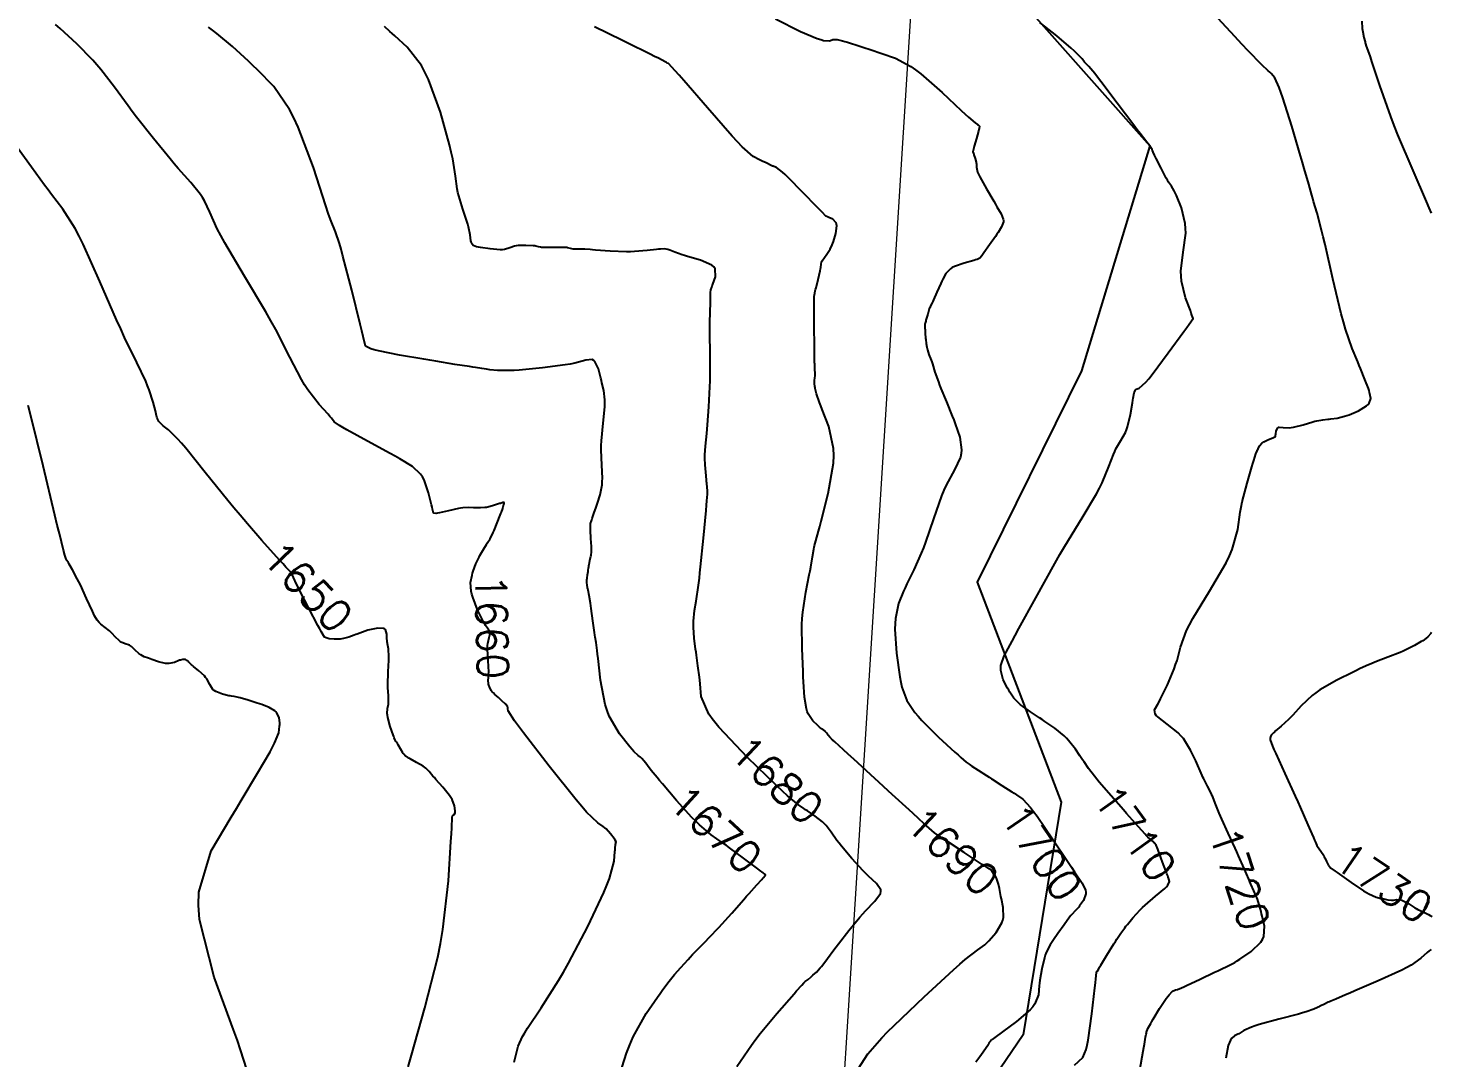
# Model space of a CAD drawing. Header units: metres. Extents: x 837477 to 838477, y 1189014 to 1191014.
# Drawn here: x 837641.7 to 837814.6, y 1189637.6 to 1189764.5 of the extents above; entities that cross this region are included whole.
import ezdxf

# ---------------------------------------------------------------- set-up
doc = ezdxf.new("R2010")
doc.units = ezdxf.units.M
doc.header["$LTSCALE"] = 0.3
doc.layers.add('COTAS 10', color=1, linetype='Continuous')
doc.layers.add('LINEA_DE_CEROS', color=61, linetype='Continuous')
doc.layers.add('Linea_Tendencia', color=51, linetype='Continuous', lineweight=20)
doc.styles.get("Standard").update_dxf_attribs({"font": 'simplex.shx'})

msp = doc.modelspace()

# ---------------------------------------------------------------- linework, layer by layer
at = {"layer": 'COTAS 10'}
for points, elevation in [([(837778.7, 1189636.113), (837779.127, 1189638.422), (837779.212, 1189638.896), (837779.283, 1189639.298), (837779.421, 1189640.155), (837779.494, 1189640.555), (837779.525, 1189640.669), (837779.559, 1189640.785), (837779.721, 1189641.216), (837780.058, 1189641.863), (837780.202, 1189642.116), (837780.37, 1189642.4), (837781.161, 1189643.692), (837781.977, 1189644.93), (837782.16, 1189645.18), (837782.324, 1189645.39), (837782.763, 1189645.815), (837783.047, 1189645.95), (837783.114, 1189645.977), (837783.175, 1189646), (837783.354, 1189646.046), (837783.871, 1189646.252), (837784.145, 1189646.375), (837784.477, 1189646.528), (837786.148, 1189647.322), (837787.92, 1189648.167), (837788.315, 1189648.353), (837788.668, 1189648.518), (837789.596, 1189648.937), (837790.43, 1189649.381), (837790.723, 1189649.561), (837791.044, 1189649.766), (837792.43, 1189650.714), (837793.633, 1189651.87), (837793.838, 1189652.206), (837793.987, 1189652.549), (837794.066, 1189653.844), (837793.797, 1189655.063), (837793.727, 1189655.358), (837793.659, 1189655.633), (837793.43, 1189656.473), (837793.197, 1189657.176), (837793.126, 1189657.366), (837793.052, 1189657.553), (837792.764, 1189658.211), (837792.394, 1189659.021), (837792.268, 1189659.303), (837792.133, 1189659.611), (837791.561, 1189660.935), (837790.873, 1189662.51), (837790.664, 1189662.977), (837790.448, 1189663.458), (837789.601, 1189665.303), (837788.823, 1189667.014), (837788.651, 1189667.409), (837788.497, 1189667.771), (837788.096, 1189668.795), (837787.767, 1189669.635), (837787.659, 1189669.881), (837787.649, 1189669.903), (837787.543, 1189670.133), (837787.063, 1189671.089), (837786.604, 1189671.981), (837786.501, 1189672.192), (837786.408, 1189672.388), (837786.163, 1189672.966), (837785.873, 1189673.649), (837785.754, 1189673.911), (837785.617, 1189674.204), (837784.98, 1189675.525), (837784.082, 1189676.947), (837783.781, 1189677.304), (837783.457, 1189677.645), (837782.098, 1189678.743), (837780.939, 1189679.613), (837780.742, 1189679.81), (837780.599, 1189679.989), (837780.529, 1189680.475), (837780.942, 1189681.171), (837781.103, 1189681.482), (837781.285, 1189681.843), (837782.114, 1189683.575), (837782.948, 1189685.544), (837783.134, 1189686.056), (837783.3, 1189686.554), (837783.736, 1189688.229), (837784.472, 1189690.249), (837784.828, 1189690.963), (837785.249, 1189691.744), (837787.316, 1189695.124), (837789.365, 1189698.607), (837789.775, 1189699.453), (837790.115, 1189700.247), (837790.775, 1189702.688), (837791.083, 1189704.849), (837791.201, 1189705.467), (837791.334, 1189706.094), (837791.935, 1189708.431), (837792.524, 1189710.435), (837792.651, 1189710.853), (837792.761, 1189711.211), (837793.024, 1189712.009), (837793.189, 1189712.411), (837793.237, 1189712.519), (837793.286, 1189712.627), (837793.473, 1189713.004), (837793.756, 1189713.351), (837793.867, 1189713.439), (837793.992, 1189713.524), (837794.558, 1189713.801), (837795.086, 1189714.006), (837795.187, 1189714.045), (837795.269, 1189714.077), (837795.399, 1189714.129), (837795.403, 1189714.133), (837795.404, 1189714.137), (837795.406, 1189714.141), (837795.407, 1189714.142), (837795.41, 1189714.143), (837795.415, 1189714.15), (837795.416, 1189714.155), (837795.418, 1189714.161), (837795.424, 1189714.193), (837795.446, 1189714.321), (837795.456, 1189714.388), (837795.469, 1189714.468), (837795.532, 1189714.873), (837795.709, 1189715.236), (837795.794, 1189715.291), (837795.894, 1189715.326), (837796.385, 1189715.285), (837797.12, 1189715.231), (837797.375, 1189715.257), (837797.652, 1189715.301), (837798.836, 1189715.611), (837800.016, 1189715.962), (837800.289, 1189716.034), (837800.54, 1189716.093), (837801.256, 1189716.215), (837801.875, 1189716.278), (837802.064, 1189716.3), (837802.261, 1189716.326), (837803.039, 1189716.436), (837803.947, 1189716.65), (837804.227, 1189716.741), (837804.519, 1189716.845), (837805.674, 1189717.336), (837806.655, 1189717.92), (837806.838, 1189718.083), (837806.982, 1189718.247), (837807.179, 1189718.843), (837807.035, 1189719.567), (837806.963, 1189719.811), (837806.878, 1189720.074), (837806.458, 1189721.182), (837805.904, 1189722.519), (837805.735, 1189722.927), (837805.559, 1189723.351), (837804.864, 1189725.015), (837804.052, 1189727.403), (837803.802, 1189728.283), (837803.541, 1189729.258), (837802.508, 1189733.566), (837801.536, 1189737.808), (837801.313, 1189738.74), (837801.111, 1189739.567), (837800.549, 1189741.679), (837800.131, 1189743.096), (837800.019, 1189743.484), (837799.91, 1189743.871), (837799.528, 1189745.255), (837798.983, 1189747.185), (837798.769, 1189747.916), (837798.528, 1189748.732), (837797.435, 1189752.393), (837796.343, 1189755.871), (837796.104, 1189756.573), (837795.892, 1189757.161), (837795.357, 1189758.343), (837794.893, 1189758.861), (837794.726, 1189759.031), (837794.543, 1189759.213), (837793.744, 1189759.965), (837792.05, 1189761.691), (837791.303, 1189762.487), (837790.434, 1189763.42), (837786.293, 1189767.939)], 1720), ([(837701.624, 1189637.101), (837702.105, 1189639.075), (837702.667, 1189640.239), (837702.95, 1189640.717), (837703.289, 1189641.262), (837704.974, 1189643.793), (837707.096, 1189647.134), (837707.711, 1189648.19), (837708.338, 1189649.302), (837710.7, 1189653.793), (837712.682, 1189657.983), (837713.07, 1189658.906), (837713.388, 1189659.726), (837713.953, 1189661.831), (837714.048, 1189663.018), (837714.069, 1189663.259), (837714.088, 1189663.462), (837714.137, 1189663.881), (837714.165, 1189664.037), (837714.17, 1189664.075), (837714.174, 1189664.11), (837714.182, 1189664.219), (837714.08, 1189664.425), (837714.016, 1189664.523), (837713.936, 1189664.638), (837713.518, 1189665.198), (837712.957, 1189665.818), (837712.787, 1189665.971), (837712.611, 1189666.115), (837711.922, 1189666.567), (837710.565, 1189667.878), (837709.966, 1189668.564), (837709.272, 1189669.389), (837705.961, 1189673.538), (837702.786, 1189677.663), (837702.178, 1189678.475), (837701.687, 1189679.143), (837700.892, 1189680.362), (837700.859, 1189680.618), (837700.848, 1189680.678), (837700.837, 1189680.734), (837700.792, 1189680.9), (837700.66, 1189681.094), (837700.593, 1189681.167), (837700.514, 1189681.248), (837700.121, 1189681.615), (837699.69, 1189681.996), (837699.491, 1189682.172), (837699.203, 1189682.427), (837699.069, 1189682.571), (837698.968, 1189682.678), (837698.906, 1189682.76), (837698.845, 1189682.848), (837698.632, 1189683.212), (837698.481, 1189683.667), (837698.458, 1189683.813), (837698.443, 1189683.967), (837698.459, 1189684.593), (837698.492, 1189685.384), (837698.489, 1189685.642), (837698.48, 1189685.917), (837698.402, 1189687.05), (837698.353, 1189688.165), (837698.363, 1189688.428), (837698.383, 1189688.671), (837698.537, 1189689.385), (837698.662, 1189689.895), (837698.663, 1189690.01), (837698.649, 1189690.114), (837698.478, 1189690.393), (837698.109, 1189690.89), (837697.97, 1189691.132), (837697.817, 1189691.418), (837697.131, 1189692.826), (837696.52, 1189694.372), (837696.413, 1189694.745), (837696.333, 1189695.095), (837696.269, 1189696.16), (837696.438, 1189697.068), (837696.504, 1189697.319), (837696.579, 1189697.57), (837696.92, 1189698.474), (837697.309, 1189699.308), (837697.415, 1189699.515), (837697.519, 1189699.712), (837697.887, 1189700.334), (837698.226, 1189700.863), (837698.313, 1189701.001), (837698.396, 1189701.135), (837698.659, 1189701.567), (837698.671, 1189701.587), (837698.961, 1189702.146), (837699.054, 1189702.348), (837699.152, 1189702.57), (837699.554, 1189703.539), (837699.921, 1189704.479), (837699.999, 1189704.682), (837700.066, 1189704.86), (837700.218, 1189705.296), (837700.287, 1189705.525), (837700.301, 1189705.572), (837700.312, 1189705.612), (837700.334, 1189705.697), (837700.349, 1189705.754), (837700.355, 1189705.776), (837700.364, 1189705.801), (837700.403, 1189705.914), (837700.405, 1189706.009), (837700.39, 1189706.022), (837700.369, 1189706.031), (837700.233, 1189706.014), (837699.946, 1189705.927), (837699.828, 1189705.89), (837699.694, 1189705.849), (837699.072, 1189705.653), (837698.382, 1189705.468), (837698.205, 1189705.433), (837698.034, 1189705.405), (837697.469, 1189705.361), (837696.93, 1189705.371), (837696.777, 1189705.376), (837696.621, 1189705.382), (837696.043, 1189705.414), (837695.299, 1189705.375), (837695.038, 1189705.336), (837694.754, 1189705.285), (837693.532, 1189705), (837692.414, 1189704.739), (837692.196, 1189704.703), (837692.017, 1189704.682), (837691.701, 1189704.737), (837691.573, 1189705.216), (837691.512, 1189705.462), (837691.44, 1189705.757), (837691.091, 1189707.234), (837690.528, 1189708.826), (837690.322, 1189709.193), (837690.094, 1189709.529), (837689.087, 1189710.478), (837687.542, 1189711.405), (837686.976, 1189711.727), (837686.348, 1189712.078), (837683.58, 1189713.582), (837681.023, 1189714.978), (837680.529, 1189715.261), (837680.127, 1189715.499), (837679.449, 1189715.987), (837679.119, 1189716.432), (837678.938, 1189716.644), (837678.716, 1189716.894), (837677.59, 1189718.118), (837676.196, 1189719.906), (837675.805, 1189720.512), (837675.414, 1189721.166), (837673.984, 1189723.929), (837672.253, 1189727.334), (837671.672, 1189728.393), (837671.046, 1189729.502), (837668.417, 1189733.929), (837665.983, 1189738.025), (837665.481, 1189738.927), (837665.052, 1189739.727), (837664.123, 1189741.778), (837663.493, 1189743.187), (837663.253, 1189743.583), (837662.984, 1189743.982), (837661.778, 1189745.444), (837660.227, 1189747.174), (837659.742, 1189747.741), (837659.232, 1189748.348), (837657.19, 1189750.857), (837655.115, 1189753.507), (837654.585, 1189754.202), (837654.074, 1189754.88), (837652.388, 1189757.19), (837650.727, 1189759.351), (837650.231, 1189759.934), (837649.72, 1189760.512), (837647.745, 1189762.547), (837645.685, 1189764.427), (837645.121, 1189764.906)], 1660), ([(837733.847, 1189765.631), (837736.909, 1189764.055), (837738.978, 1189763.2), (837739.399, 1189763.054), (837739.753, 1189762.948), (837740.485, 1189762.893), (837740.81, 1189763.045), (837740.909, 1189763.069), (837741.012, 1189763.084), (837741.414, 1189763.075), (837742.105, 1189762.91), (837742.389, 1189762.829), (837742.714, 1189762.731), (837744.222, 1189762.248), (837745.971, 1189761.662), (837746.447, 1189761.5), (837746.92, 1189761.337), (837748.6, 1189760.75), (837750.492, 1189759.748), (837751.099, 1189759.324), (837751.741, 1189758.836), (837754.359, 1189756.546), (837756.72, 1189754.326), (837757.2, 1189753.884), (837757.606, 1189753.516), (837758.444, 1189752.806), (837758.734, 1189752.609), (837758.794, 1189752.563), (837758.846, 1189752.522), (837758.958, 1189752.406), (837758.933, 1189752.113), (837758.897, 1189751.961), (837758.85, 1189751.778), (837758.577, 1189750.859), (837758.299, 1189749.928), (837758.248, 1189749.737), (837758.209, 1189749.576), (837758.164, 1189749.235), (837758.223, 1189749.02), (837758.249, 1189748.938), (837758.279, 1189748.845), (837758.424, 1189748.427), (837758.553, 1189747.969), (837758.574, 1189747.851), (837758.587, 1189747.737), (837758.579, 1189747.355), (837758.737, 1189746.728), (837758.856, 1189746.458), (837759.006, 1189746.147), (837759.818, 1189744.675), (837760.719, 1189743.141), (837760.926, 1189742.791), (837761.114, 1189742.472), (837761.64, 1189741.588), (837761.895, 1189740.933), (837761.912, 1189740.759), (837761.907, 1189740.587), (837761.696, 1189739.993), (837761.245, 1189739.3), (837761.089, 1189739.066), (837760.919, 1189738.814), (837760.19, 1189737.755), (837759.513, 1189736.789), (837759.26, 1189736.437), (837759.023, 1189736.13), (837758.669, 1189735.98), (837758.479, 1189735.92), (837758.25, 1189735.851), (837757.09, 1189735.533), (837755.88, 1189735.111), (837755.618, 1189734.977), (837755.388, 1189734.835), (837754.822, 1189734.261), (837754.435, 1189733.527), (837754.318, 1189733.284), (837754.197, 1189733.025), (837753.722, 1189731.949), (837753.302, 1189730.978), (837753.215, 1189730.787), (837753.14, 1189730.628), (837752.977, 1189730.331), (837752.868, 1189730.116), (837752.828, 1189730.009), (837752.784, 1189729.881), (837752.589, 1189729.245), (837752.405, 1189728.606), (837752.368, 1189728.476), (837752.336, 1189728.366), (837752.27, 1189728.135), (837752.248, 1189728.046), (837752.243, 1189728.025), (837752.24, 1189728.006), (837752.234, 1189727.949), (837752.234, 1189727.875), (837752.235, 1189727.845), (837752.235, 1189727.811), (837752.238, 1189727.652), (837752.247, 1189727.411), (837752.251, 1189727.324), (837752.256, 1189727.229), (837752.279, 1189726.816), (837752.312, 1189726.349), (837752.322, 1189726.221), (837752.333, 1189726.093), (837752.378, 1189725.633), (837752.464, 1189725.146), (837752.501, 1189725.001), (837752.544, 1189724.852), (837752.743, 1189724.275), (837752.999, 1189723.574), (837753.076, 1189723.346), (837753.157, 1189723.104), (837753.474, 1189722.106), (837753.896, 1189720.876), (837754.042, 1189720.487), (837754.202, 1189720.077), (837754.887, 1189718.424), (837755.61, 1189716.672), (837755.793, 1189716.2), (837755.97, 1189715.734), (837756.546, 1189714.099), (837756.767, 1189712.505), (837756.719, 1189712.066), (837756.624, 1189711.627), (837755.887, 1189710.046), (837754.853, 1189708.163), (837754.571, 1189707.532), (837754.29, 1189706.855), (837753.29, 1189704.017), (837752.315, 1189701.137), (837752.05, 1189700.433), (837751.787, 1189699.771), (837750.855, 1189697.716), (837750.009, 1189695.993), (837749.8, 1189695.538), (837749.602, 1189695.094), (837748.981, 1189693.572), (837748.608, 1189691.751), (837748.567, 1189691.119), (837748.554, 1189690.431), (837748.731, 1189687.481), (837749.141, 1189684.568), (837749.274, 1189683.902), (837749.416, 1189683.298), (837750, 1189681.626), (837750.991, 1189680.162), (837751.389, 1189679.69), (837751.841, 1189679.188), (837753.923, 1189677.134), (837755.925, 1189675.294), (837756.327, 1189674.928), (837756.663, 1189674.623), (837757.326, 1189674.039), (837757.695, 1189673.776), (837757.845, 1189673.674), (837758.017, 1189673.559), (837758.811, 1189673.04), (837759.826, 1189672.387), (837760.137, 1189672.189), (837760.461, 1189671.983), (837760.537, 1189671.935), (837761.737, 1189671.175), (837762.957, 1189670.396), (837763.245, 1189670.208), (837763.513, 1189670.031), (837764.299, 1189669.494), (837765.256, 1189668.466), (837765.632, 1189667.981), (837766.054, 1189667.408), (837767.979, 1189664.612), (837769.898, 1189661.729), (837770.318, 1189661.1), (837770.689, 1189660.546), (837771.626, 1189659.156), (837772.025, 1189658.275), (837772.058, 1189658.041), (837772.056, 1189657.81), (837771.765, 1189657.013), (837771.298, 1189656.348), (837771.185, 1189656.2), (837771.079, 1189656.069), (837770.752, 1189655.727), (837770.37, 1189655.318), (837770.229, 1189655.144), (837770.072, 1189654.943), (837769.378, 1189653.999), (837768.634, 1189652.943), (837768.446, 1189652.671), (837768.266, 1189652.408), (837767.679, 1189651.536), (837767.192, 1189650.588), (837767.075, 1189650.279), (837766.965, 1189649.949), (837766.631, 1189648.586), (837766.396, 1189647.184), (837766.348, 1189646.829), (837766.308, 1189646.489), (837766.225, 1189645.382), (837765.79, 1189644.261), (837765.527, 1189643.912), (837765.203, 1189643.547), (837763.518, 1189642.09), (837761.813, 1189640.815), (837761.475, 1189640.564), (837761.196, 1189640.358), (837760.677, 1189639.985), (837760.536, 1189639.887), (837760.496, 1189639.854), (837760.455, 1189639.818), (837760.306, 1189639.669), (837760.176, 1189639.508), (837760.147, 1189639.465), (837760.122, 1189639.423), (837760.056, 1189639.277), (837759.403, 1189638.316), (837759.006, 1189637.761), (837758.517, 1189637.081)], 1700), ([(837770.68, 1189636.729), (837771.688, 1189637.657), (837772.124, 1189638.638), (837772.246, 1189639.166), (837772.368, 1189639.805), (837772.816, 1189643.037), (837773.18, 1189646.229), (837773.249, 1189646.842), (837773.305, 1189647.337), (837773.393, 1189648.151), (837773.397, 1189648.192), (837773.399, 1189648.201), (837773.402, 1189648.21), (837773.417, 1189648.232), (837773.434, 1189648.248), (837773.439, 1189648.252), (837773.455, 1189648.272), (837773.648, 1189648.591), (837773.766, 1189648.786), (837773.912, 1189649.027), (837774.672, 1189650.286), (837775.51, 1189651.651), (837775.704, 1189651.959), (837775.882, 1189652.238), (837776.39, 1189652.991), (837776.86, 1189653.619), (837777.015, 1189653.819), (837777.18, 1189654.03), (837777.865, 1189654.885), (837778.754, 1189655.853), (837779.047, 1189656.135), (837779.361, 1189656.423), (837780.667, 1189657.516), (837781.807, 1189658.488), (837782.016, 1189658.701), (837782.179, 1189658.888), (837782.386, 1189659.359), (837782.304, 1189659.627), (837782.285, 1189659.687), (837782.268, 1189659.74), (837782.222, 1189659.881), (837782.193, 1189659.963), (837782.187, 1189659.98), (837782.181, 1189659.994), (837782.169, 1189660.025), (837782.066, 1189660.295), (837782.005, 1189660.461), (837781.928, 1189660.666), (837781.531, 1189661.734), (837781.107, 1189662.857), (837781.014, 1189663.097), (837780.931, 1189663.306), (837780.718, 1189663.802), (837780.543, 1189664.078), (837780.483, 1189664.148), (837780.419, 1189664.215), (837780.146, 1189664.433), (837779.715, 1189664.807), (837779.55, 1189664.972), (837779.366, 1189665.163), (837778.537, 1189666.077), (837777.439, 1189667.324), (837777.085, 1189667.727), (837776.709, 1189668.153), (837775.17, 1189669.9), (837773.721, 1189671.576), (837773.402, 1189671.958), (837773.119, 1189672.304), (837772.391, 1189673.261), (837771.845, 1189674.066), (837771.675, 1189674.318), (837771.498, 1189674.581), (837771.34, 1189674.818), (837770.794, 1189675.637), (837769.944, 1189676.723), (837769.675, 1189677.007), (837769.392, 1189677.282), (837768.246, 1189678.213), (837767.03, 1189679.059), (837766.702, 1189679.281), (837766.377, 1189679.498), (837765.236, 1189680.237), (837764.244, 1189680.927), (837764.013, 1189681.113), (837763.801, 1189681.297), (837763.197, 1189681.943), (837762.706, 1189682.672), (837762.566, 1189682.908), (837762.424, 1189683.16), (837761.899, 1189684.193), (837761.59, 1189685.331), (837761.584, 1189685.648), (837761.613, 1189685.967), (837762.008, 1189687.126), (837762.983, 1189688.936), (837763.377, 1189689.666), (837763.826, 1189690.494), (837765.899, 1189694.307), (837768.252, 1189698.53), (837768.877, 1189699.616), (837769.491, 1189700.665), (837771.616, 1189704.155), (837773.37, 1189707.099), (837773.751, 1189707.805), (837774.086, 1189708.464), (837774.916, 1189710.448), (837775.466, 1189711.958), (837775.623, 1189712.318), (837775.783, 1189712.652), (837776.382, 1189713.65), (837776.937, 1189714.653), (837777.069, 1189714.991), (837777.192, 1189715.354), (837777.56, 1189716.885), (837777.815, 1189718.324), (837777.867, 1189718.631), (837777.911, 1189718.897), (837778.004, 1189719.524), (837778.124, 1189719.839), (837778.186, 1189719.909), (837778.26, 1189719.972), (837778.629, 1189720.133), (837779.453, 1189720.864), (837779.814, 1189721.285), (837780.232, 1189721.801), (837782.221, 1189724.455), (837784.128, 1189727.097), (837784.493, 1189727.605), (837784.789, 1189728.016), (837785.272, 1189728.694), (837785.144, 1189729.113), (837785.055, 1189729.361), (837784.943, 1189729.666), (837784.343, 1189731.244), (837783.844, 1189733.294), (837783.796, 1189733.896), (837783.786, 1189734.513), (837784.074, 1189736.868), (837784.37, 1189739.198), (837784.364, 1189739.8), (837784.321, 1189740.383), (837783.852, 1189742.331), (837783.225, 1189743.851), (837783.083, 1189744.164), (837782.954, 1189744.43), (837782.605, 1189745.002), (837782.251, 1189745.503), (837782.12, 1189745.725), (837781.976, 1189745.982), (837781.334, 1189747.212), (837780.736, 1189748.406), (837780.619, 1189748.642), (837780.524, 1189748.836), (837780.353, 1189749.191), (837780.313, 1189749.295), (837780.3, 1189749.33), (837780.287, 1189749.368), (837780.23, 1189749.527), (837780.094, 1189749.772), (837780.03, 1189749.864), (837779.955, 1189749.966), (837779.589, 1189750.423), (837778.762, 1189751.479), (837778.395, 1189751.959), (837777.969, 1189752.521), (837775.933, 1189755.23), (837773.918, 1189757.896), (837773.506, 1189758.43), (837773.156, 1189758.877), (837772.417, 1189759.754), (837772.09, 1189760.081), (837772.001, 1189760.181), (837771.912, 1189760.284), (837771.596, 1189760.688), (837770.927, 1189761.385), (837770.616, 1189761.673), (837770.251, 1189762.002), (837768.48, 1189763.533), (837766.419, 1189765.17)], 1710), ([(837806.075, 1189765.332), (837806.13, 1189764.437), (837806.154, 1189764.213), (837806.183, 1189763.999), (837806.318, 1189763.311), (837806.462, 1189762.772), (837806.497, 1189762.652), (837806.529, 1189762.544), (837806.624, 1189762.26), (837806.92, 1189761.392), (837807.08, 1189760.916), (837807.272, 1189760.337), (837808.245, 1189757.398), (837809.597, 1189753.597), (837810.029, 1189752.476), (837810.485, 1189751.325), (837812.338, 1189746.92), (837814.001, 1189743.103), (837814.337, 1189742.322), (837814.62, 1189741.662)], 1730), ([(837714.067, 1189633.82), (837715.466, 1189638.183), (837715.876, 1189639.222), (837716.295, 1189640.188), (837717.887, 1189643.067), (837719.302, 1189645.108), (837719.608, 1189645.546), (837719.878, 1189645.928), (837720.545, 1189646.847), (837721.051, 1189647.479), (837721.219, 1189647.68), (837721.399, 1189647.893), (837722.151, 1189648.757), (837723.056, 1189649.747), (837723.334, 1189650.04), (837723.623, 1189650.341), (837724.762, 1189651.495), (837726.065, 1189652.835), (837726.456, 1189653.253), (837726.861, 1189653.691), (837728.436, 1189655.443), (837729.92, 1189657.124), (837730.267, 1189657.517), (837730.587, 1189657.878), (837731.514, 1189658.922), (837732.129, 1189659.607), (837732.252, 1189659.743), (837732.355, 1189659.855), (837732.558, 1189660.062), (837732.598, 1189660.115), (837732.6, 1189660.13), (837732.597, 1189660.144), (837732.549, 1189660.195), (837732.466, 1189660.255), (837732.441, 1189660.276), (837732.415, 1189660.298), (837732.313, 1189660.392), (837731.873, 1189660.739), (837731.635, 1189660.92), (837731.345, 1189661.137), (837729.877, 1189662.232), (837728.174, 1189663.486), (837727.736, 1189663.804), (837727.313, 1189664.11), (837725.907, 1189665.111), (837724.454, 1189666.318), (837724.001, 1189666.754), (837723.526, 1189667.234), (837721.628, 1189669.335), (837719.91, 1189671.355), (837719.549, 1189671.784), (837719.237, 1189672.157), (837718.524, 1189673.032), (837718.428, 1189673.157), (837718.152, 1189673.515), (837718.056, 1189673.64), (837717.962, 1189673.762), (837717.646, 1189674.171), (837717.351, 1189674.512), (837717.271, 1189674.59), (837717.191, 1189674.661), (837716.909, 1189674.859), (837716.389, 1189675.361), (837716.16, 1189675.623), (837715.894, 1189675.939), (837714.627, 1189677.527), (837713.348, 1189679.718), (837713.075, 1189680.414), (837712.837, 1189681.149), (837712.271, 1189684.129), (837711.982, 1189686.808), (837711.919, 1189687.354), (837711.863, 1189687.815), (837711.722, 1189688.773), (837711.606, 1189689.428), (837711.565, 1189689.699), (837711.521, 1189690.008), (837711.332, 1189691.446), (837711.132, 1189692.953), (837711.081, 1189693.306), (837711.032, 1189693.631), (837710.87, 1189694.571), (837710.741, 1189695.237), (837710.712, 1189695.388), (837710.687, 1189695.525), (837710.623, 1189695.903), (837710.59, 1189696.149), (837710.584, 1189696.203), (837710.581, 1189696.251), (837710.58, 1189696.375), (837710.601, 1189696.54), (837710.61, 1189696.614), (837710.622, 1189696.7), (837710.675, 1189697.112), (837710.731, 1189697.535), (837710.744, 1189697.628), (837710.755, 1189697.71), (837710.785, 1189697.921), (837710.827, 1189698.155), (837710.846, 1189698.252), (837710.868, 1189698.363), (837710.973, 1189698.88), (837711.078, 1189699.402), (837711.1, 1189699.516), (837711.119, 1189699.617), (837711.162, 1189699.872), (837711.165, 1189700.24), (837711.159, 1189700.413), (837711.15, 1189700.617), (837711.093, 1189701.609), (837711.041, 1189702.616), (837711.035, 1189702.829), (837711.033, 1189703.014), (837711.057, 1189703.444), (837711.147, 1189703.779), (837711.187, 1189703.904), (837711.233, 1189704.043), (837711.452, 1189704.661), (837711.727, 1189705.447), (837711.809, 1189705.693), (837711.893, 1189705.95), (837712.217, 1189706.977), (837712.457, 1189708.212), (837712.489, 1189708.6), (837712.505, 1189709.008), (837712.437, 1189710.65), (837712.36, 1189712.52), (837712.371, 1189713.072), (837712.396, 1189713.64), (837712.602, 1189715.815), (837712.795, 1189717.813), (837712.813, 1189718.269), (837712.815, 1189718.684), (837712.69, 1189719.828), (837712.448, 1189720.767), (837712.375, 1189721.051), (837712.3, 1189721.346), (837712.01, 1189722.497), (837711.587, 1189723.403), (837711.429, 1189723.543), (837711.252, 1189723.635), (837710.465, 1189723.565), (837709.093, 1189723.187), (837708.547, 1189723.084), (837707.93, 1189722.982), (837705.104, 1189722.62), (837702.252, 1189722.352), (837701.619, 1189722.31), (837701.054, 1189722.281), (837699.578, 1189722.291), (837698.655, 1189722.388), (837698.439, 1189722.413), (837698.239, 1189722.438), (837697.659, 1189722.525), (837696.862, 1189722.655), (837696.527, 1189722.709), (837696.141, 1189722.769), (837694.333, 1189723.05), (837691.986, 1189723.425), (837691.261, 1189723.546), (837690.504, 1189723.674), (837687.498, 1189724.196), (837684.898, 1189724.707), (837684.396, 1189724.828), (837683.99, 1189724.94), (837683.31, 1189725.272), (837683.013, 1189726.496), (837682.847, 1189727.171), (837682.645, 1189727.992), (837681.616, 1189732.172), (837680.538, 1189736.395), (837680.306, 1189737.244), (837680.103, 1189737.954), (837679.608, 1189739.361), (837679.004, 1189740.88), (837678.732, 1189741.661), (837678.415, 1189742.597), (837676.889, 1189747.281), (837675.031, 1189752.284), (837674.504, 1189753.422), (837673.972, 1189754.452), (837672.003, 1189757.281), (837670.004, 1189759.33), (837669.452, 1189759.869), (837668.901, 1189760.395), (837666.916, 1189762.194), (837664.987, 1189763.799), (837664.471, 1189764.204), (837663.963, 1189764.592)], 1670), ([(837729.084, 1189636.549), (837730.877, 1189639.197), (837731.403, 1189639.911), (837731.942, 1189640.617), (837733.996, 1189643.096), (837736.126, 1189645.51), (837736.43, 1189645.854), (837737.057, 1189646.563), (837737.334, 1189646.851), (837737.418, 1189646.929), (837737.504, 1189647.007), (837737.838, 1189647.285), (837738.21, 1189647.59), (837738.32, 1189647.686), (837738.432, 1189647.786), (837738.863, 1189648.188), (837739.348, 1189648.708), (837739.495, 1189648.883), (837739.647, 1189649.071), (837740.243, 1189649.861), (837741.031, 1189650.921), (837741.304, 1189651.28), (837741.601, 1189651.666), (837742.874, 1189653.294), (837744.233, 1189654.949), (837744.585, 1189655.352), (837744.926, 1189655.731), (837746.067, 1189656.9), (837746.751, 1189657.852), (837746.804, 1189658.094), (837746.798, 1189658.327), (837746.282, 1189659.093), (837745.269, 1189659.994), (837744.949, 1189660.312), (837744.612, 1189660.66), (837743.253, 1189662.167), (837741.964, 1189663.703), (837741.672, 1189664.069), (837741.408, 1189664.411), (837740.687, 1189665.431), (837740.055, 1189666.255), (837739.847, 1189666.471), (837739.624, 1189666.682), (837738.7, 1189667.404), (837737.766, 1189668.033), (837737.537, 1189668.186), (837737.321, 1189668.33), (837736.648, 1189668.774), (837735.326, 1189669.906), (837734.701, 1189670.484), (837733.963, 1189671.176), (837730.365, 1189674.632), (837726.858, 1189678.338), (837726.179, 1189679.188), (837726.162, 1189679.214), (837725.626, 1189679.962), (837724.681, 1189682.121), (837724.546, 1189683.711), (837724.503, 1189684.126), (837724.458, 1189684.53), (837724.278, 1189685.898), (837724.089, 1189687.211), (837724.038, 1189687.581), (837723.989, 1189687.952), (837723.816, 1189689.316), (837723.721, 1189690.675), (837723.72, 1189691.044), (837723.73, 1189691.411), (837723.857, 1189692.708), (837724.041, 1189693.88), (837724.086, 1189694.168), (837724.13, 1189694.439), (837724.268, 1189695.284), (837724.448, 1189696.709), (837724.517, 1189697.346), (837724.595, 1189698.087), (837724.949, 1189701.641), (837725.277, 1189705.05), (837725.338, 1189705.702), (837725.387, 1189706.226), (837725.459, 1189707.061), (837725.452, 1189707.072), (837725.451, 1189707.076), (837725.451, 1189707.081), (837725.453, 1189707.102), (837725.457, 1189707.138), (837725.459, 1189707.151), (837725.46, 1189707.166), (837725.464, 1189707.233), (837725.457, 1189707.377), (837725.451, 1189707.44), (837725.444, 1189707.513), (837725.405, 1189707.861), (837725.351, 1189708.408), (837725.334, 1189708.606), (837725.317, 1189708.824), (837725.249, 1189709.78), (837725.184, 1189710.663), (837725.169, 1189710.834), (837725.155, 1189710.974), (837725.116, 1189711.216), (837725.114, 1189711.51), (837725.124, 1189711.682), (837725.138, 1189711.894), (837725.226, 1189712.99), (837725.356, 1189714.551), (837725.397, 1189715.056), (837725.44, 1189715.594), (837725.61, 1189717.801), (837725.749, 1189720.287), (837725.772, 1189721.001), (837725.787, 1189721.727), (837725.786, 1189724.438), (837725.754, 1189726.762), (837725.751, 1189727.244), (837725.749, 1189727.655), (837725.76, 1189728.553), (837725.783, 1189729.131), (837725.788, 1189729.34), (837725.792, 1189729.57), (837725.805, 1189730.579), (837725.821, 1189731.531), (837725.828, 1189731.726), (837725.836, 1189731.89), (837725.873, 1189732.236), (837725.985, 1189732.575), (837726.04, 1189732.734), (837726.105, 1189732.923), (837726.426, 1189733.842), (837726.382, 1189734.829), (837726.216, 1189735.06), (837725.985, 1189735.272), (837724.595, 1189735.885), (837723, 1189736.336), (837722.638, 1189736.445), (837722.312, 1189736.549), (837721.422, 1189736.868), (837720.828, 1189737.098), (837720.687, 1189737.144), (837720.557, 1189737.184), (837720.173, 1189737.265), (837719.648, 1189737.254), (837719.429, 1189737.235), (837719.178, 1189737.21), (837718.004, 1189737.063), (837716.467, 1189736.939), (837715.986, 1189736.928), (837715.482, 1189736.927), (837713.461, 1189737.01), (837711.659, 1189737.135), (837711.292, 1189737.161), (837710.982, 1189737.183), (837710.341, 1189737.232), (837710.05, 1189737.247), (837709.867, 1189737.247), (837709.498, 1189737.232), (837709.115, 1189737.232), (837709.012, 1189737.241), (837708.911, 1189737.253), (837708.557, 1189737.33), (837708.205, 1189737.411), (837708.105, 1189737.425), (837708.004, 1189737.436), (837707.627, 1189737.45), (837707.134, 1189737.442), (837706.96, 1189737.44), (837706.769, 1189737.438), (837705.942, 1189737.433), (837705.169, 1189737.446), (837705.013, 1189737.456), (837704.881, 1189737.468), (837704.613, 1189737.536), (837704.315, 1189737.613), (837704.164, 1189737.632), (837703.983, 1189737.65), (837703.086, 1189737.705), (837702.119, 1189737.685), (837701.894, 1189737.657), (837701.689, 1189737.618), (837701.102, 1189737.393), (837700.446, 1189737.195), (837700.197, 1189737.173), (837699.918, 1189737.166), (837698.667, 1189737.259), (837697.467, 1189737.441), (837697.22, 1189737.489), (837697.01, 1189737.537), (837696.562, 1189737.701), (837696.38, 1189737.996), (837696.339, 1189738.126), (837696.301, 1189738.277), (837696.195, 1189738.996), (837696.009, 1189740.004), (837695.921, 1189740.337), (837695.817, 1189740.694), (837695.307, 1189742.177), (837694.796, 1189743.795), (837694.69, 1189744.237), (837694.601, 1189744.676), (837694.407, 1189746.238), (837694.064, 1189748.384), (837693.881, 1189749.19), (837693.66, 1189750.089), (837692.539, 1189754.105), (837691.081, 1189758.141), (837690.646, 1189759.053), (837690.198, 1189759.877), (837688.467, 1189762.109), (837686.932, 1189763.509), (837686.607, 1189763.808), (837686.325, 1189764.068), (837685.669, 1189764.687)], 1680), ([(837744.035, 1189636.251), (837745.204, 1189638.094), (837746.929, 1189640.082), (837747.631, 1189640.808), (837748.431, 1189641.61), (837752.129, 1189645.139), (837755.779, 1189648.474), (837756.548, 1189649.153), (837757.213, 1189649.727), (837758.741, 1189650.919), (837759.604, 1189651.555), (837759.849, 1189651.778), (837760.096, 1189652.022), (837761.012, 1189653.073), (837761.714, 1189654.262), (837761.827, 1189654.593), (837761.905, 1189654.924), (837761.889, 1189656.126), (837761.666, 1189657.219), (837761.612, 1189657.482), (837761.562, 1189657.728), (837761.411, 1189658.47), (837761.294, 1189659.014), (837761.266, 1189659.134), (837761.239, 1189659.241), (837761.156, 1189659.516), (837761.048, 1189659.742), (837761.006, 1189659.818), (837760.959, 1189659.9), (837760.741, 1189660.243), (837760.528, 1189660.556), (837760.483, 1189660.619), (837760.443, 1189660.671), (837760.351, 1189660.776), (837760.287, 1189660.82), (837760.265, 1189660.834), (837760.242, 1189660.85), (837760.142, 1189660.913), (837759.605, 1189661.26), (837759.305, 1189661.453), (837758.94, 1189661.689), (837757.078, 1189662.894), (837755.126, 1189664.171), (837754.705, 1189664.453), (837754.335, 1189664.703), (837753.428, 1189665.349), (837752.108, 1189666.499), (837751.477, 1189667.068), (837750.732, 1189667.745), (837747.755, 1189670.48), (837747.082, 1189671.096), (837743.495, 1189674.399), (837742.789, 1189675.045), (837742.207, 1189675.576), (837741.145, 1189676.528), (837740.898, 1189676.739), (837740.831, 1189676.803), (837740.763, 1189676.869), (837740.524, 1189677.128), (837740.316, 1189677.375), (837740.269, 1189677.434), (837740.227, 1189677.489), (837740.111, 1189677.653), (837740.009, 1189677.786), (837739.975, 1189677.821), (837739.939, 1189677.855), (837739.791, 1189677.971), (837739.64, 1189678.072), (837739.603, 1189678.097), (837739.568, 1189678.12), (837739.46, 1189678.192), (837739.247, 1189678.374), (837739.146, 1189678.467), (837739.028, 1189678.579), (837738.448, 1189679.135), (837737.864, 1189679.992), (837737.743, 1189680.293), (837737.639, 1189680.621), (837737.409, 1189682.037), (837737.291, 1189683.927), (837737.258, 1189684.555), (837737.224, 1189685.228), (837737.099, 1189688.035), (837737.093, 1189690.992), (837737.134, 1189691.758), (837737.194, 1189692.502), (837737.563, 1189695.003), (837737.989, 1189697.103), (837738.084, 1189697.594), (837738.169, 1189698.046), (837738.392, 1189699.353), (837738.552, 1189700.292), (837738.596, 1189700.512), (837738.641, 1189700.714), (837738.803, 1189701.3), (837739.137, 1189702.48), (837739.29, 1189703.057), (837739.469, 1189703.742), (837740.335, 1189707.121), (837740.977, 1189710.877), (837741.014, 1189711.8), (837740.991, 1189712.673), (837740.401, 1189715.401), (837739.571, 1189717.475), (837739.396, 1189717.934), (837739.244, 1189718.344), (837738.896, 1189719.409), (837738.737, 1189720.056), (837738.705, 1189720.202), (837738.679, 1189720.333), (837738.629, 1189720.687), (837738.628, 1189720.948), (837738.633, 1189721.021), (837738.64, 1189721.095), (837738.683, 1189721.364), (837738.72, 1189721.696), (837738.723, 1189721.81), (837738.723, 1189721.933), (837738.695, 1189722.456), (837738.657, 1189723.09), (837738.65, 1189723.283), (837738.645, 1189723.484), (837738.641, 1189724.27), (837738.64, 1189725.226), (837738.637, 1189725.534), (837738.633, 1189725.861), (837738.607, 1189727.196), (837738.583, 1189728.555), (837738.58, 1189728.897), (837738.578, 1189729.224), (837738.584, 1189730.282), (837738.602, 1189731.077), (837738.608, 1189731.238), (837738.615, 1189731.374), (837738.643, 1189731.653), (837738.668, 1189731.749), (837738.672, 1189731.769), (837738.675, 1189731.787), (837738.677, 1189731.828), (837738.736, 1189732.1), (837738.776, 1189732.264), (837738.825, 1189732.465), (837739.084, 1189733.509), (837739.34, 1189734.585), (837739.387, 1189734.806), (837739.423, 1189734.995), (837739.469, 1189735.399), (837739.514, 1189735.636), (837739.551, 1189735.719), (837739.598, 1189735.809), (837739.854, 1189736.196), (837740.161, 1189736.624), (837740.239, 1189736.74), (837740.315, 1189736.854), (837740.565, 1189737.256), (837740.81, 1189737.788), (837740.883, 1189737.984), (837740.958, 1189738.201), (837741.245, 1189739.161), (837741.374, 1189740.098), (837741.348, 1189740.301), (837741.296, 1189740.479), (837740.887, 1189740.918), (837740.404, 1189741.149), (837740.305, 1189741.197), (837740.222, 1189741.237), (837740.047, 1189741.324), (837739.566, 1189741.796), (837739.289, 1189742.078), (837738.95, 1189742.427), (837737.206, 1189744.236), (837735.4, 1189746.067), (837735.021, 1189746.429), (837734.695, 1189746.729), (837733.956, 1189747.289), (837733.615, 1189747.423), (837733.539, 1189747.455), (837733.473, 1189747.483), (837733.302, 1189747.563), (837733.134, 1189747.647), (837733.07, 1189747.677), (837732.997, 1189747.71), (837732.67, 1189747.855), (837732.199, 1189748.079), (837732.036, 1189748.162), (837731.858, 1189748.254), (837731.099, 1189748.662), (837729.712, 1189749.861), (837729.139, 1189750.452), (837728.483, 1189751.155), (837725.433, 1189754.629), (837722.519, 1189758.026), (837721.949, 1189758.68), (837721.482, 1189759.21), (837720.653, 1189760.09), (837720.491, 1189760.169), (837720.445, 1189760.194), (837720.399, 1189760.22), (837720.226, 1189760.326), (837719.399, 1189760.754), (837718.94, 1189760.983), (837718.382, 1189761.26), (837715.536, 1189762.662), (837712.634, 1189764.087), (837712.04, 1189764.379), (837711.538, 1189764.626)], 1690), ([(837688.581, 1189636.517), (837688.97, 1189637.947), (837690.638, 1189643.76), (837692.223, 1189650.009), (837692.558, 1189651.714), (837692.849, 1189653.409), (837693.527, 1189659.439), (837693.835, 1189664.265), (837693.893, 1189665.202), (837693.939, 1189665.964), (837694.006, 1189667.272), (837694.036, 1189667.428), (837694.058, 1189667.465), (837694.086, 1189667.499), (837694.239, 1189667.599), (837694.365, 1189667.808), (837694.376, 1189667.911), (837694.377, 1189668.034), (837694.297, 1189668.643), (837693.985, 1189669.449), (837693.84, 1189669.696), (837693.67, 1189669.954), (837692.846, 1189670.971), (837691.988, 1189671.924), (837691.797, 1189672.141), (837691.626, 1189672.338), (837691.178, 1189672.878), (837690.744, 1189673.301), (837690.582, 1189673.424), (837690.403, 1189673.549), (837689.604, 1189674.02), (837688.835, 1189674.436), (837688.674, 1189674.526), (837688.536, 1189674.605), (837688.226, 1189674.8), (837688.033, 1189675.014), (837687.968, 1189675.104), (837687.899, 1189675.208), (837687.61, 1189675.699), (837687.344, 1189676.175), (837687.29, 1189676.269), (837687.244, 1189676.348), (837687.146, 1189676.499), (837687.097, 1189676.557), (837687.081, 1189676.577), (837687.063, 1189676.599), (837686.993, 1189676.69), (837686.85, 1189677.022), (837686.788, 1189677.196), (837686.715, 1189677.404), (837686.369, 1189678.451), (837686.067, 1189679.565), (837686.023, 1189679.816), (837685.995, 1189680.042), (837686.037, 1189680.649), (837686.144, 1189681.168), (837686.157, 1189681.338), (837686.164, 1189681.52), (837686.129, 1189682.271), (837686.077, 1189683.187), (837686.073, 1189683.473), (837686.073, 1189683.773), (837686.111, 1189684.971), (837686.163, 1189686.106), (837686.173, 1189686.365), (837686.179, 1189686.601), (837686.185, 1189687.256), (837686.159, 1189687.738), (837686.146, 1189687.864), (837686.131, 1189687.988), (837686.055, 1189688.411), (837685.982, 1189688.874), (837685.969, 1189689.023), (837685.958, 1189689.181), (837685.944, 1189689.829), (837685.777, 1189690.369), (837685.67, 1189690.461), (837685.536, 1189690.526), (837684.835, 1189690.552), (837684.012, 1189690.392), (837683.801, 1189690.34), (837683.598, 1189690.286), (837682.927, 1189690.066), (837682.296, 1189689.825), (837682.118, 1189689.759), (837681.939, 1189689.692), (837681.279, 1189689.451), (837680.596, 1189689.261), (837680.401, 1189689.228), (837680.204, 1189689.202), (837679.474, 1189689.177), (837678.837, 1189689.238), (837678.7, 1189689.266), (837678.579, 1189689.299), (837678.282, 1189689.461), (837677.868, 1189690.122), (837677.674, 1189690.471), (837677.445, 1189690.892), (837676.331, 1189693.008), (837675.227, 1189695.16), (837675.005, 1189695.603), (837674.818, 1189695.98), (837674.445, 1189696.789), (837674.33, 1189697.099), (837674.306, 1189697.161), (837674.286, 1189697.214), (837674.241, 1189697.317), (837674.206, 1189697.359), (837674.192, 1189697.372), (837674.175, 1189697.386), (837674.1, 1189697.443), (837673.504, 1189698.08), (837673.159, 1189698.459), (837672.736, 1189698.927), (837670.559, 1189701.351), (837668.781, 1189703.397), (837667.854, 1189704.461), (837667.097, 1189705.362), (837666.337, 1189706.28), (837663.566, 1189709.737), (837661.172, 1189712.713), (837660.65, 1189713.328), (837660.19, 1189713.851), (837659.036, 1189714.987), (837658.398, 1189715.476), (837658.262, 1189715.593), (837658.145, 1189715.701), (837657.87, 1189716.023), (837657.735, 1189716.269), (837657.705, 1189716.329), (837657.679, 1189716.385), (837657.615, 1189716.559), (837657.522, 1189716.928), (837657.479, 1189717.109), (837657.427, 1189717.322), (837657.175, 1189718.375), (837656.676, 1189719.9), (837656.468, 1189720.411), (837656.231, 1189720.962), (837655.123, 1189723.27), (837653.637, 1189726.362), (837653.161, 1189727.406), (837652.657, 1189728.531), (837650.603, 1189733.27), (837648.54, 1189737.839), (837648.031, 1189738.856), (837647.549, 1189739.766), (837646.028, 1189742.155), (837644.616, 1189743.978), (837644.201, 1189744.531), (837643.776, 1189745.105), (837642.155, 1189747.349), (837640.456, 1189749.716)], 1650), ([(837668.695, 1189636.199), (837667.922, 1189638.624), (837667.525, 1189639.755), (837667.048, 1189641.087), (837664.669, 1189647.557), (837662.851, 1189654.671), (837662.729, 1189656.408), (837662.773, 1189658.044), (837664.308, 1189663.114), (837666.775, 1189667.263), (837667.405, 1189668.32), (837668.014, 1189669.337), (837670.022, 1189672.675), (837671.554, 1189675.313), (837671.861, 1189675.888), (837672.118, 1189676.395), (837672.625, 1189677.667), (837672.74, 1189678.459), (837672.751, 1189678.664), (837672.751, 1189678.862), (837672.676, 1189679.525), (837672.401, 1189680.094), (837672.277, 1189680.234), (837672.131, 1189680.365), (837671.431, 1189680.772), (837670.526, 1189681.126), (837670.251, 1189681.225), (837669.966, 1189681.323), (837668.848, 1189681.678), (837667.861, 1189681.963), (837667.659, 1189682.017), (837667.487, 1189682.06), (837667.12, 1189682.127), (837666.798, 1189682.17), (837666.655, 1189682.199), (837666.487, 1189682.234), (837665.685, 1189682.422), (837664.863, 1189682.748), (837664.683, 1189682.871), (837664.524, 1189683.007), (837664.123, 1189683.618), (837663.754, 1189684.305), (837663.616, 1189684.49), (837663.462, 1189684.672), (837662.773, 1189685.314), (837662.123, 1189685.836), (837661.993, 1189685.944), (837661.884, 1189686.036), (837661.67, 1189686.233), (837661.601, 1189686.319), (837661.584, 1189686.341), (837661.567, 1189686.362), (837661.513, 1189686.431), (837661.447, 1189686.496), (837661.423, 1189686.516), (837661.396, 1189686.536), (837661.277, 1189686.612), (837661.125, 1189686.672), (837661.076, 1189686.682), (837661.026, 1189686.689), (837660.822, 1189686.689), (837660.526, 1189686.624), (837660.417, 1189686.589), (837660.297, 1189686.548), (837659.766, 1189686.338), (837659.096, 1189686.195), (837658.888, 1189686.195), (837658.671, 1189686.213), (837657.804, 1189686.421), (837656.971, 1189686.709), (837656.775, 1189686.778), (837656.593, 1189686.841), (837656.061, 1189687.028), (837655.626, 1189687.249), (837655.504, 1189687.333), (837655.383, 1189687.428), (837654.943, 1189687.852), (837654.487, 1189688.272), (837654.356, 1189688.363), (837654.222, 1189688.442), (837653.72, 1189688.64), (837653.221, 1189688.841), (837653.089, 1189688.923), (837652.96, 1189689.017), (837652.519, 1189689.451), (837652.064, 1189689.944), (837651.927, 1189690.076), (837651.785, 1189690.205), (837651.23, 1189690.651), (837650.722, 1189691.047), (837650.61, 1189691.143), (837650.51, 1189691.234), (837650.251, 1189691.516), (837649.943, 1189692.078), (837649.813, 1189692.345), (837649.663, 1189692.661), (837648.957, 1189694.205), (837648.183, 1189695.876), (837647.99, 1189696.272), (837647.806, 1189696.639), (837647.218, 1189697.723), (837646.788, 1189698.447), (837646.703, 1189698.588), (837646.634, 1189698.701), (837646.511, 1189698.894), (837646.483, 1189698.932), (837646.474, 1189698.949), (837646.465, 1189698.969), (837646.426, 1189699.061), (837646.352, 1189699.297), (837646.32, 1189699.407), (837646.283, 1189699.536), (837646.108, 1189700.164), (837645.596, 1189702.217), (837645.347, 1189703.245), (837645.051, 1189704.472), (837643.593, 1189710.563), (837642.073, 1189716.709), (837641.738, 1189717.971)], 1640), ([(837814.645, 1189690.024), (837814.559, 1189689.887), (837814.22, 1189689.485), (837813.748, 1189689.122), (837813.577, 1189689.008), (837813.39, 1189688.889), (837812.57, 1189688.412), (837811.5, 1189687.88), (837811.155, 1189687.726), (837810.788, 1189687.568), (837809.288, 1189686.977), (837807.88, 1189686.444), (837807.572, 1189686.324), (837807.298, 1189686.216), (837806.605, 1189685.925), (837805.772, 1189685.523), (837805.41, 1189685.344), (837804.991, 1189685.136), (837803.007, 1189684.144), (837800.9, 1189682.942), (837800.404, 1189682.602), (837799.946, 1189682.259), (837798.608, 1189680.994), (837797.567, 1189679.825), (837797.296, 1189679.543), (837797.033, 1189679.279), (837796.145, 1189678.474), (837795.447, 1189677.886), (837795.304, 1189677.758), (837795.182, 1189677.645), (837794.92, 1189677.365), (837794.826, 1189677.17), (837794.809, 1189677.11), (837794.796, 1189677.049), (837794.784, 1189676.808), (837795.068, 1189676.017), (837795.242, 1189675.608), (837795.458, 1189675.117), (837796.58, 1189672.659), (837797.864, 1189669.868), (837798.181, 1189669.166), (837798.481, 1189668.496), (837799.428, 1189666.333), (837799.903, 1189665.226), (837800.106, 1189664.751), (837800.237, 1189664.447), (837800.343, 1189664.201), (837800.523, 1189663.796), (837800.612, 1189663.666), (837801.031, 1189663.06), (837801.37, 1189662.531), (837801.449, 1189662.392), (837801.522, 1189662.255), (837801.736, 1189661.787), (837801.921, 1189661.394), (837801.977, 1189661.305), (837802.035, 1189661.224), (837802.262, 1189661.003), (837802.791, 1189660.628), (837803.04, 1189660.451), (837803.334, 1189660.242), (837804.763, 1189659.219), (837806.28, 1189658.195), (837806.628, 1189657.984), (837806.945, 1189657.805), (837807.831, 1189657.421), (837808.469, 1189657.263), (837808.629, 1189657.226), (837808.783, 1189657.193), (837809.279, 1189657.099), (837809.722, 1189657.056), (837809.843, 1189657.055), (837809.962, 1189657.059), (837810.384, 1189657.114), (837810.863, 1189657.084), (837811.019, 1189657.035), (837811.184, 1189656.968), (837811.864, 1189656.576), (837812.584, 1189656.117), (837812.776, 1189656.007), (837812.963, 1189655.905), (837813.612, 1189655.599), (837814.296, 1189655.276), (837814.506, 1189655.162), (837814.724, 1189655.039)], 1730), ([(837814.605, 1189650.974), (837814.356, 1189650.793), (837814.119, 1189650.608), (837813.359, 1189649.91), (837812.134, 1189649.038), (837811.603, 1189648.745), (837810.99, 1189648.428), (837808.085, 1189647.096), (837805.189, 1189645.853), (837804.581, 1189645.593), (837804.057, 1189645.369), (837802.866, 1189644.865), (837802.249, 1189644.602), (837802.088, 1189644.531), (837801.93, 1189644.46), (837801.394, 1189644.208), (837800.892, 1189643.965), (837800.756, 1189643.898), (837800.621, 1189643.833), (837800.143, 1189643.601), (837799.2, 1189643.274), (837798.771, 1189643.148), (837798.269, 1189643.008), (837795.85, 1189642.373), (837793.426, 1189641.714), (837792.92, 1189641.558), (837792.486, 1189641.413), (837791.518, 1189640.984), (837791.042, 1189640.666), (837790.918, 1189640.592), (837790.798, 1189640.523), (837790.395, 1189640.322), (837790.043, 1189640.044), (837789.955, 1189639.926), (837789.871, 1189639.79), (837789.603, 1189639.151), (837789.312, 1189637.595)], 1730)]:
    msp.add_lwpolyline(points, dxfattribs=dict(at, elevation=elevation))
at = {"layer": 'LINEA_DE_CEROS'}
msp.add_lwpolyline([(837760.703, 1189771.69), (837779.938, 1189749.987), (837771.514, 1189722.238), (837758.693, 1189696.226), (837769.029, 1189669.13), (837764.358, 1189640.436), (837748.053, 1189616.454), (837741.996, 1189588.093), (837732.54, 1189560.678), (837724.959, 1189532.911), (837729.694, 1189504.3), (837736.287, 1189476.06), (837737.58, 1189447.088), (837729.608, 1189419.206), (837725.281, 1189390.53), (837726.152, 1189361.771), (837723.733, 1189332.872)], dxfattribs=at)
at = {"layer": 'Linea_Tendencia', "elevation": 1705.277}
msp.add_lwpolyline([(838041.852, 1190952.651), (838036.556, 1190637.066), (838092.197, 1190318.419), (838154.509, 1189961.569), (837526.844, 1190428.193), (837754.279, 1189827.032), (837723.495, 1189335.311)], dxfattribs=at)

# ---------------------------------------------------------------- texts
at = {"layer": 'COTAS 10', "char_height": 3.8, "attachment_point": 7}
for s, insert, rotation in [('1650', (837670.322, 1189699.047, 1650), 313.84113), ('1660', (837696.845, 1189697.214, 1660), 271.31448), ('1680', (837727.974, 1189674.925, 1680), 316.99575), ('1670', (837720.382, 1189668.781, 1670), 317.40673), ('1710', (837772.804, 1189669.501, 1710), 305.54772), ('1700', (837761.396, 1189667.276, 1700), 304.09003), ('1690', (837749.598, 1189666.145, 1690), 316.83885), ('1720', (837787.18, 1189665.287, 1720), 288.35834), ('1730', (837802.303, 1189661.285, 1730), 325.65617)]:
    msp.add_mtext(s, dxfattribs=dict(at, insert=insert, rotation=rotation))

doc.saveas('drawing.dxf')
